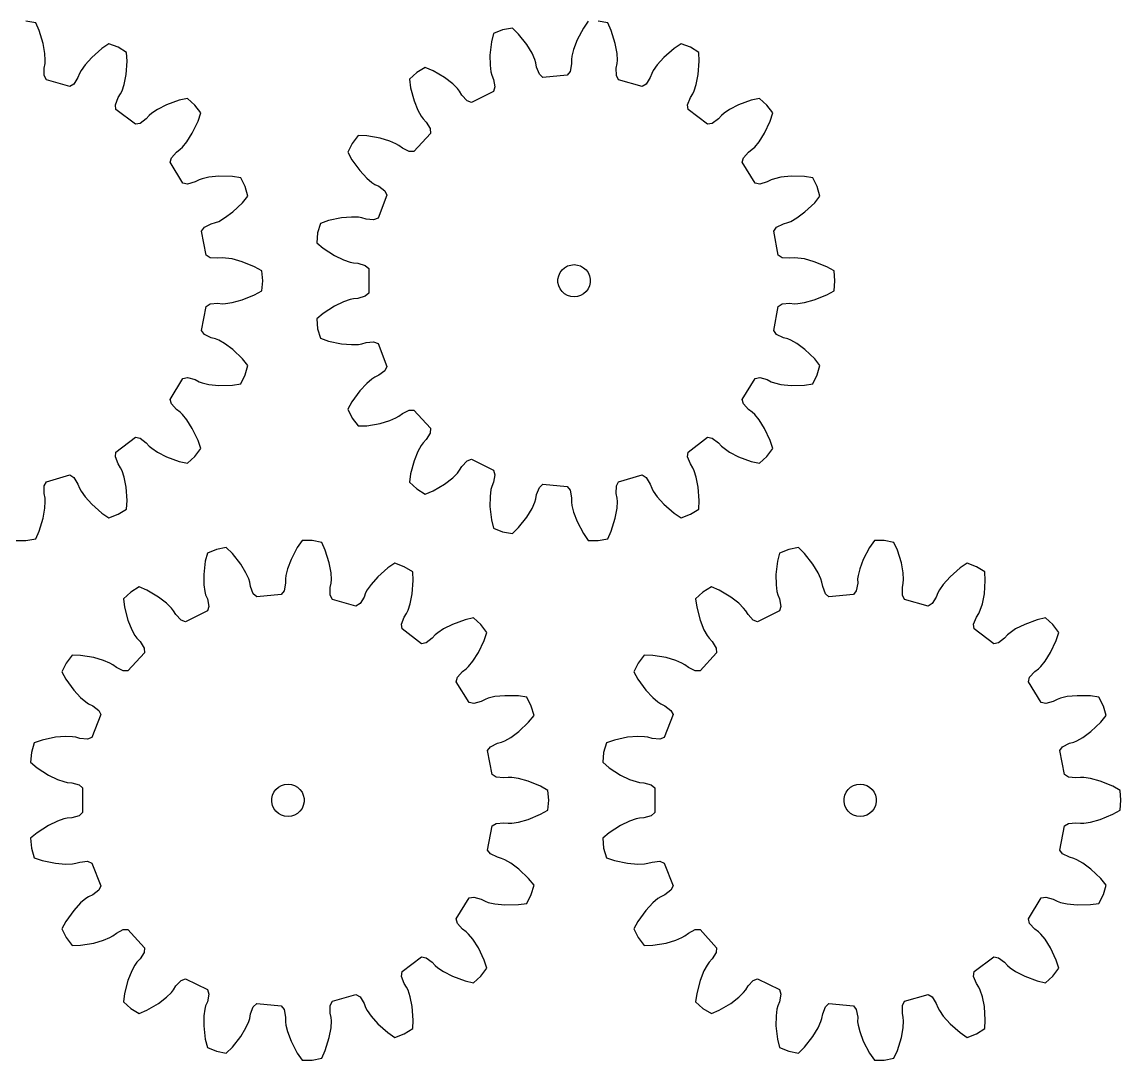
# Model space of a CAD drawing. Extents: x 0 to 207, y 0 to 193.
# Drawn here: x 105.3 to 207.2, y 0 to 96.3 of the extents above; entities that cross this region are included whole.
import ezdxf

# ---------------------------------------------------------------- set-up
doc = ezdxf.new("R2010")
doc.units = 0

msp = doc.modelspace()

# ---------------------------------------------------------------- linework, layer by layer
for p, q in [((106.58, 96.18), (105.68, 96.35)), ((106.91, 95.47), (106.58, 96.18)), ((157.82, 96.35), (157.37, 95.71)), ((159.64, 96.18), (158.74, 96.35)), ((159.96, 95.47), (159.64, 96.18)), ((107.27, 94.27), (106.91, 95.47)), ((149.03, 95.2), (148.84, 94.44)), ((149.88, 95.53), (149.03, 95.2)), ((150.79, 95.7), (149.88, 95.53)), ((151.35, 95.15), (150.79, 95.7)), ((152.12, 94.17), (151.35, 95.15)), ((157.37, 95.71), (156.79, 94.6)), ((160.33, 94.27), (159.96, 95.47)), ((107.44, 93.35), (107.27, 94.27)), ((112.72, 93.81), (111.78, 92.99)), ((113.37, 94.25), (112.72, 93.81)), ((114.23, 93.92), (113.37, 94.25)), ((115.01, 93.44), (114.23, 93.92)), ((148.84, 94.44), (148.7, 93.2)), ((152.61, 93.37), (152.12, 94.17)), ((156.79, 94.6), (156.46, 93.72)), ((160.49, 93.35), (160.33, 94.27)), ((165.78, 93.81), (164.84, 92.99)), ((166.43, 94.25), (165.78, 93.81)), ((167.29, 93.92), (166.43, 94.25)), ((168.07, 93.44), (167.29, 93.92)), ((107.47, 92.72), (107.44, 93.35)), ((111.78, 92.99), (111.16, 92.29)), ((115.05, 92.65), (115.01, 93.44)), ((148.7, 93.2), (148.71, 92.26)), ((152.87, 92.79), (152.61, 93.37)), ((152.96, 92.49), (152.87, 92.79)), ((156.31, 93.11), (156.27, 92.8)), ((156.27, 92.8), (156.28, 92.38)), ((156.46, 93.72), (156.31, 93.11)), ((160.53, 92.72), (160.49, 93.35)), ((164.84, 92.99), (164.21, 92.29)), ((168.11, 92.65), (168.07, 93.44)), ((107.37, 92), (107.45, 92.41)), ((107.37, 91.29), (107.37, 92)), ((107.45, 92.41), (107.47, 92.72)), ((110.8, 91.78), (110.65, 91.5)), ((111.16, 92.29), (110.8, 91.78)), ((114.97, 91.4), (115.05, 92.65)), ((142.71, 92.05), (141.93, 91.57)), ((143.43, 91.74), (142.71, 92.05)), ((144.5, 91.11), (143.43, 91.74)), ((148.71, 92.26), (148.79, 91.63)), ((153.03, 92.08), (152.96, 92.49)), ((153.29, 91.42), (153.03, 92.08)), ((156.28, 92.38), (156.15, 91.69)), ((160.42, 92), (160.5, 92.41)), ((160.43, 91.29), (160.42, 92)), ((160.5, 92.41), (160.53, 92.72)), ((163.85, 91.78), (163.71, 91.5)), ((164.21, 92.29), (163.85, 91.78)), ((168.02, 91.4), (168.11, 92.65)), ((107.57, 90.9), (107.37, 91.29)), ((109.76, 90.27), (107.57, 90.9)), ((110.5, 91.11), (110.13, 90.5)), ((110.65, 91.5), (110.5, 91.11)), ((114.78, 90.48), (114.97, 91.4)), ((141.93, 91.57), (141.25, 90.95)), ((141.25, 90.95), (141.35, 90.17)), ((145.25, 90.53), (144.5, 91.11)), ((148.79, 91.63), (148.87, 91.33)), ((148.87, 91.33), (149.03, 90.94)), ((149.03, 90.94), (149.15, 90.25)), ((153.61, 91.13), (153.29, 91.42)), ((155.88, 91.34), (153.61, 91.13)), ((156.15, 91.69), (155.88, 91.34)), ((160.62, 90.9), (160.43, 91.29)), ((162.81, 90.27), (160.62, 90.9)), ((163.56, 91.11), (163.19, 90.5)), ((163.71, 91.5), (163.56, 91.11)), ((167.84, 90.48), (168.02, 91.4)), ((110.13, 90.5), (109.76, 90.27)), ((114.45, 89.6), (114.59, 89.89)), ((114.59, 89.89), (114.78, 90.48)), ((141.35, 90.17), (141.67, 88.96)), ((145.7, 90.09), (145.25, 90.53)), ((145.89, 89.84), (145.7, 90.09)), ((146.11, 89.49), (145.89, 89.84)), ((149.03, 89.82), (146.99, 88.81)), ((149.15, 90.25), (149.03, 89.82)), ((163.19, 90.5), (162.81, 90.27)), ((167.51, 89.6), (167.65, 89.89)), ((167.65, 89.89), (167.84, 90.48)), ((113.98, 88.59), (114.23, 89.25)), ((114.23, 89.25), (114.45, 89.6)), ((119.88, 89.01), (118.71, 88.58)), ((120.65, 89.18), (119.88, 89.01)), ((121.33, 88.56), (120.65, 89.18)), ((141.67, 88.96), (142.01, 88.09)), ((146.58, 88.97), (146.11, 89.49)), ((146.99, 88.81), (146.58, 88.97)), ((167.03, 88.59), (167.29, 89.25)), ((167.29, 89.25), (167.51, 89.6)), ((172.94, 89.01), (171.76, 88.58)), ((173.7, 89.18), (172.94, 89.01)), ((174.38, 88.56), (173.7, 89.18)), ((114.02, 88.15), (113.98, 88.59)), ((115.84, 86.78), (114.02, 88.15)), ((117.35, 87.8), (117.11, 87.59)), ((117.87, 88.15), (117.35, 87.8)), ((118.71, 88.58), (117.87, 88.15)), ((121.88, 87.83), (121.33, 88.56)), ((121.64, 87.08), (121.88, 87.83)), ((142.01, 88.09), (142.32, 87.54)), ((167.08, 88.15), (167.03, 88.59)), ((168.89, 86.78), (167.08, 88.15)), ((170.41, 87.8), (170.17, 87.59)), ((170.93, 88.15), (170.41, 87.8)), ((171.76, 88.58), (170.93, 88.15)), ((174.94, 87.83), (174.38, 88.56)), ((174.69, 87.08), (174.94, 87.83)), ((116.27, 86.86), (115.84, 86.78)), ((116.83, 87.28), (116.27, 86.86)), ((117.11, 87.59), (116.83, 87.28)), ((121.1, 85.95), (121.64, 87.08)), ((142.32, 87.54), (142.5, 87.28)), ((142.5, 87.28), (142.78, 86.98)), ((142.78, 86.98), (143.16, 86.38)), ((169.32, 86.86), (168.89, 86.78)), ((169.89, 87.28), (169.32, 86.86)), ((170.17, 87.59), (169.89, 87.28)), ((174.16, 85.95), (174.69, 87.08)), ((120.6, 85.16), (121.1, 85.95)), ((136.49, 85.73), (135.94, 85)), ((137.28, 85.7), (136.49, 85.73)), ((138.51, 85.5), (137.28, 85.7)), ((143.19, 85.94), (141.66, 84.26)), ((143.16, 86.38), (143.19, 85.94)), ((173.66, 85.16), (174.16, 85.95)), ((119.97, 84.46), (120.2, 84.67)), ((120.2, 84.67), (120.6, 85.16)), ((135.94, 85), (135.53, 84.18)), ((139.41, 85.23), (138.51, 85.5)), ((139.99, 84.98), (139.41, 85.23)), ((140.26, 84.82), (139.99, 84.98)), ((140.59, 84.57), (140.26, 84.82)), ((173.03, 84.46), (173.26, 84.67)), ((173.26, 84.67), (173.66, 85.16)), ((119.04, 83.26), (119.16, 83.68)), ((119.16, 83.68), (119.64, 84.21)), ((119.64, 84.21), (119.97, 84.46)), ((135.53, 84.18), (135.9, 83.49)), ((141.22, 84.25), (140.59, 84.57)), ((141.66, 84.26), (141.22, 84.25)), ((172.1, 83.26), (172.22, 83.68)), ((172.22, 83.68), (172.69, 84.21)), ((172.69, 84.21), (173.03, 84.46)), ((120.24, 81.32), (119.04, 83.26)), ((135.9, 83.49), (136.64, 82.48)), ((173.3, 81.32), (172.1, 83.26)), ((121.73, 81.62), (121.36, 81.43)), ((122.02, 81.73), (121.73, 81.62)), ((122.64, 81.87), (122.02, 81.73)), ((123.57, 81.97), (122.64, 81.87)), ((124.82, 81.94), (123.57, 81.97)), ((125.6, 81.83), (124.82, 81.94)), ((126.01, 81), (125.6, 81.83)), ((136.64, 82.48), (137.28, 81.79)), ((137.28, 81.79), (137.76, 81.38)), ((174.78, 81.62), (174.41, 81.43)), ((175.08, 81.73), (174.78, 81.62)), ((175.69, 81.87), (175.08, 81.73)), ((176.63, 81.97), (175.69, 81.87)), ((177.88, 81.94), (176.63, 81.97)), ((178.65, 81.83), (177.88, 81.94)), ((179.06, 81), (178.65, 81.83)), ((120.67, 81.24), (120.24, 81.32)), ((121.36, 81.43), (120.67, 81.24)), ((126.26, 80.12), (126.01, 81)), ((137.76, 81.38), (138.02, 81.21)), ((138.02, 81.21), (138.4, 81.03)), ((138.4, 81.03), (138.96, 80.6)), ((138.96, 80.6), (139.15, 80.21)), ((173.73, 81.24), (173.3, 81.32)), ((174.41, 81.43), (173.73, 81.24)), ((179.31, 80.12), (179.06, 81)), ((124.85, 78.65), (125.76, 79.51)), ((125.76, 79.51), (126.26, 80.12)), ((139.15, 80.21), (138.33, 78.08)), ((177.91, 78.65), (178.82, 79.51)), ((178.82, 79.51), (179.31, 80.12)), ((124.1, 78.09), (124.85, 78.65)), ((177.16, 78.09), (177.91, 78.65)), ((122.23, 77.24), (122.86, 77.55)), ((122.86, 77.55), (123.26, 77.66)), ((123.26, 77.66), (123.55, 77.78)), ((123.55, 77.78), (124.1, 78.09)), ((132.98, 77.59), (132.72, 76.71)), ((133.72, 77.85), (132.98, 77.59)), ((134.94, 78.1), (133.72, 77.85)), ((135.88, 78.18), (134.94, 78.1)), ((136.51, 78.16), (135.88, 78.18)), ((136.82, 78.11), (136.51, 78.16)), ((137.22, 77.99), (136.82, 78.11)), ((137.92, 77.92), (137.22, 77.99)), ((138.33, 78.08), (137.92, 77.92)), ((175.28, 77.24), (175.92, 77.55)), ((175.92, 77.55), (176.32, 77.66)), ((176.32, 77.66), (176.61, 77.78)), ((176.61, 77.78), (177.16, 78.09)), ((121.96, 76.88), (122.23, 77.24)), ((122.38, 74.65), (121.96, 76.88)), ((132.72, 76.71), (132.64, 75.79)), ((175.02, 76.88), (175.28, 77.24)), ((175.44, 74.65), (175.02, 76.88)), ((132.64, 75.79), (133.24, 75.29)), ((122.75, 74.41), (122.38, 74.65)), ((123.46, 74.35), (122.75, 74.41)), ((133.24, 75.29), (134.29, 74.61)), ((134.29, 74.61), (135.13, 74.2)), ((175.81, 74.41), (175.44, 74.65)), ((176.51, 74.35), (175.81, 74.41)), ((123.87, 74.39), (123.46, 74.35)), ((124.19, 74.38), (123.87, 74.39)), ((124.81, 74.29), (124.19, 74.38)), ((125.72, 74.04), (124.81, 74.29)), ((126.87, 73.57), (125.72, 74.04)), ((127.56, 73.18), (126.87, 73.57)), ((135.13, 74.2), (135.73, 73.99)), ((135.73, 73.99), (136.04, 73.93)), ((136.04, 73.93), (136.45, 73.9)), ((136.45, 73.9), (137.13, 73.7)), ((137.13, 73.7), (137.46, 73.4)), ((137.46, 73.4), (137.46, 71.13)), ((155.39, 73.27), (155.62, 73.48)), ((155.62, 73.48), (155.89, 73.64)), ((155.89, 73.64), (156.19, 73.73)), ((156.19, 73.73), (156.5, 73.77)), ((156.5, 73.77), (156.82, 73.73)), ((156.82, 73.73), (157.11, 73.64)), ((157.11, 73.64), (157.39, 73.48)), ((157.39, 73.48), (157.62, 73.27)), ((176.93, 74.39), (176.51, 74.35)), ((177.25, 74.38), (176.93, 74.39)), ((177.87, 74.29), (177.25, 74.38)), ((178.77, 74.04), (177.87, 74.29)), ((179.93, 73.57), (178.77, 74.04)), ((180.61, 73.18), (179.93, 73.57)), ((127.64, 72.27), (127.56, 73.18)), ((155.01, 72.42), (155.08, 72.73)), ((155.01, 72.11), (155.01, 72.42)), ((155.08, 72.73), (155.21, 73.02)), ((155.21, 73.02), (155.39, 73.27)), ((157.62, 73.27), (157.8, 73.02)), ((157.8, 73.02), (157.93, 72.73)), ((157.93, 72.73), (158, 72.42)), ((158, 72.42), (158, 72.11)), ((180.7, 72.27), (180.61, 73.18)), ((126.87, 70.96), (127.56, 71.35)), ((127.56, 71.35), (127.64, 72.27)), ((155.08, 71.8), (155.01, 72.11)), ((155.21, 71.52), (155.08, 71.8)), ((155.39, 71.26), (155.21, 71.52)), ((157.8, 71.52), (157.62, 71.26)), ((157.93, 71.8), (157.8, 71.52)), ((158, 72.11), (157.93, 71.8)), ((179.93, 70.96), (180.61, 71.35)), ((180.61, 71.35), (180.7, 72.27)), ((124.81, 70.24), (125.72, 70.49)), ((125.72, 70.49), (126.87, 70.96)), ((135.13, 70.33), (134.29, 69.92)), ((135.73, 70.54), (135.13, 70.33)), ((136.04, 70.6), (135.73, 70.54)), ((136.45, 70.63), (136.04, 70.6)), ((137.13, 70.83), (136.45, 70.63)), ((137.46, 71.13), (137.13, 70.83)), ((155.62, 71.05), (155.39, 71.26)), ((155.89, 70.89), (155.62, 71.05)), ((156.19, 70.8), (155.89, 70.89)), ((156.5, 70.77), (156.19, 70.8)), ((156.82, 70.8), (156.5, 70.77)), ((157.11, 70.89), (156.82, 70.8)), ((157.39, 71.05), (157.11, 70.89)), ((157.62, 71.26), (157.39, 71.05)), ((177.87, 70.24), (178.77, 70.49)), ((178.77, 70.49), (179.93, 70.96)), ((121.96, 67.65), (122.38, 69.88)), ((122.38, 69.88), (122.75, 70.12)), ((122.75, 70.12), (123.46, 70.18)), ((123.46, 70.18), (123.87, 70.14)), ((123.87, 70.14), (124.19, 70.15)), ((124.19, 70.15), (124.81, 70.24)), ((134.29, 69.92), (133.24, 69.24)), ((175.02, 67.65), (175.44, 69.88)), ((175.44, 69.88), (175.81, 70.12)), ((175.81, 70.12), (176.51, 70.18)), ((176.51, 70.18), (176.93, 70.14)), ((176.93, 70.14), (177.25, 70.15)), ((177.25, 70.15), (177.87, 70.24)), ((133.24, 69.24), (132.64, 68.74)), ((132.64, 68.74), (132.72, 67.82)), ((122.23, 67.29), (121.96, 67.65)), ((122.86, 66.98), (122.23, 67.29)), ((132.72, 67.82), (132.98, 66.94)), ((175.28, 67.29), (175.02, 67.65)), ((175.92, 66.98), (175.28, 67.29)), ((123.26, 66.87), (122.86, 66.98)), ((123.55, 66.75), (123.26, 66.87)), ((124.1, 66.44), (123.55, 66.75)), ((124.85, 65.88), (124.1, 66.44)), ((132.98, 66.94), (133.72, 66.68)), ((133.72, 66.68), (134.94, 66.43)), ((134.94, 66.43), (135.88, 66.35)), ((135.88, 66.35), (136.51, 66.37)), ((136.51, 66.37), (136.82, 66.42)), ((136.82, 66.42), (137.22, 66.54)), ((137.22, 66.54), (137.92, 66.61)), ((137.92, 66.61), (138.33, 66.45)), ((138.33, 66.45), (139.15, 64.32)), ((176.32, 66.87), (175.92, 66.98)), ((176.61, 66.75), (176.32, 66.87)), ((177.16, 66.44), (176.61, 66.75)), ((177.91, 65.88), (177.16, 66.44)), ((125.76, 65.02), (124.85, 65.88)), ((178.82, 65.02), (177.91, 65.88)), ((126.26, 64.41), (125.76, 65.02)), ((126.01, 63.53), (126.26, 64.41)), ((139.15, 64.32), (138.96, 63.93)), ((179.31, 64.41), (178.82, 65.02)), ((179.06, 63.53), (179.31, 64.41)), ((119.04, 61.27), (120.24, 63.21)), ((120.24, 63.21), (120.67, 63.29)), ((120.67, 63.29), (121.36, 63.1)), ((125.6, 62.7), (126.01, 63.53)), ((138.02, 63.32), (137.76, 63.15)), ((138.4, 63.5), (138.02, 63.32)), ((138.96, 63.93), (138.4, 63.5)), ((172.1, 61.27), (173.3, 63.21)), ((173.3, 63.21), (173.73, 63.29)), ((173.73, 63.29), (174.41, 63.1)), ((178.65, 62.7), (179.06, 63.53)), ((121.36, 63.1), (121.73, 62.91)), ((121.73, 62.91), (122.02, 62.8)), ((122.02, 62.8), (122.64, 62.66)), ((122.64, 62.66), (123.57, 62.56)), ((123.57, 62.56), (124.82, 62.59)), ((124.82, 62.59), (125.6, 62.7)), ((137.28, 62.74), (136.64, 62.06)), ((137.76, 63.15), (137.28, 62.74)), ((174.41, 63.1), (174.78, 62.91)), ((174.78, 62.91), (175.08, 62.8)), ((175.08, 62.8), (175.69, 62.66)), ((175.69, 62.66), (176.63, 62.56)), ((176.63, 62.56), (177.88, 62.59)), ((177.88, 62.59), (178.65, 62.7)), ((119.16, 60.85), (119.04, 61.27)), ((136.64, 62.06), (135.9, 61.04)), ((172.22, 60.85), (172.1, 61.27)), ((119.64, 60.32), (119.16, 60.85)), ((119.97, 60.08), (119.64, 60.32)), ((135.9, 61.04), (135.53, 60.35)), ((135.53, 60.35), (135.94, 59.53)), ((140.59, 59.96), (141.22, 60.28)), ((141.22, 60.28), (141.66, 60.27)), ((141.66, 60.27), (143.19, 58.59)), ((172.69, 60.32), (172.22, 60.85)), ((173.03, 60.08), (172.69, 60.32)), ((120.2, 59.86), (119.97, 60.08)), ((120.6, 59.37), (120.2, 59.86)), ((121.1, 58.58), (120.6, 59.37)), ((135.94, 59.53), (136.49, 58.8)), ((138.51, 59.03), (139.41, 59.3)), ((139.41, 59.3), (139.99, 59.55)), ((139.99, 59.55), (140.26, 59.71)), ((140.26, 59.71), (140.59, 59.96)), ((173.26, 59.86), (173.03, 60.08)), ((173.66, 59.37), (173.26, 59.86)), ((174.16, 58.58), (173.66, 59.37)), ((121.64, 57.45), (121.1, 58.58)), ((136.49, 58.8), (137.28, 58.83)), ((137.28, 58.83), (138.51, 59.03)), ((143.16, 58.15), (142.78, 57.55)), ((143.19, 58.59), (143.16, 58.15)), ((174.69, 57.45), (174.16, 58.58)), ((114.02, 56.38), (115.84, 57.75)), ((115.84, 57.75), (116.27, 57.67)), ((116.27, 57.67), (116.83, 57.25)), ((116.83, 57.25), (117.11, 56.94)), ((121.88, 56.7), (121.64, 57.45)), ((142.5, 57.25), (142.32, 56.99)), ((142.78, 57.55), (142.5, 57.25)), ((167.08, 56.38), (168.89, 57.75)), ((168.89, 57.75), (169.32, 57.67)), ((169.32, 57.67), (169.89, 57.25)), ((169.89, 57.25), (170.17, 56.94)), ((174.94, 56.7), (174.69, 57.45)), ((113.98, 55.94), (114.02, 56.38)), ((117.11, 56.94), (117.35, 56.73)), ((117.35, 56.73), (117.87, 56.38)), ((117.87, 56.38), (118.71, 55.95)), ((121.33, 55.97), (121.88, 56.7)), ((142.01, 56.44), (141.67, 55.57)), ((142.32, 56.99), (142.01, 56.44)), ((167.03, 55.94), (167.08, 56.38)), ((170.17, 56.94), (170.41, 56.73)), ((170.41, 56.73), (170.93, 56.38)), ((170.93, 56.38), (171.76, 55.95)), ((174.38, 55.97), (174.94, 56.7)), ((114.23, 55.28), (113.98, 55.94)), ((114.45, 54.93), (114.23, 55.28)), ((118.71, 55.95), (119.88, 55.52)), ((119.88, 55.52), (120.65, 55.35)), ((120.65, 55.35), (121.33, 55.97)), ((141.67, 55.57), (141.35, 54.36)), ((145.89, 54.69), (146.11, 55.04)), ((146.11, 55.04), (146.58, 55.56)), ((146.58, 55.56), (146.99, 55.72)), ((146.99, 55.72), (149.03, 54.71)), ((167.29, 55.28), (167.03, 55.94)), ((167.51, 54.93), (167.29, 55.28)), ((171.76, 55.95), (172.94, 55.52)), ((172.94, 55.52), (173.7, 55.35)), ((173.7, 55.35), (174.38, 55.97)), ((107.57, 53.63), (109.76, 54.26)), ((109.76, 54.26), (110.13, 54.03)), ((110.13, 54.03), (110.5, 53.42)), ((114.59, 54.64), (114.45, 54.93)), ((114.78, 54.05), (114.59, 54.64)), ((114.97, 53.13), (114.78, 54.05)), ((141.35, 54.36), (141.25, 53.58)), ((145.25, 54), (145.7, 54.44)), ((145.7, 54.44), (145.89, 54.69)), ((149.03, 54.71), (149.15, 54.28)), ((149.15, 54.28), (149.03, 53.59)), ((160.62, 53.63), (162.81, 54.26)), ((162.81, 54.26), (163.19, 54.03)), ((163.19, 54.03), (163.56, 53.42)), ((167.65, 54.64), (167.51, 54.93)), ((167.84, 54.05), (167.65, 54.64)), ((168.02, 53.13), (167.84, 54.05)), ((107.37, 53.24), (107.57, 53.63)), ((107.37, 52.53), (107.37, 53.24)), ((110.5, 53.42), (110.65, 53.03)), ((110.65, 53.03), (110.8, 52.75)), ((115.05, 51.88), (114.97, 53.13)), ((141.25, 53.58), (141.93, 52.96)), ((143.43, 52.79), (144.5, 53.42)), ((144.5, 53.42), (145.25, 54)), ((148.87, 53.2), (148.79, 52.9)), ((149.03, 53.59), (148.87, 53.2)), ((153.03, 52.45), (153.29, 53.11)), ((153.29, 53.11), (153.61, 53.4)), ((153.61, 53.4), (155.88, 53.19)), ((155.88, 53.19), (156.15, 52.84)), ((160.42, 52.53), (160.43, 53.24)), ((160.43, 53.24), (160.62, 53.63)), ((163.56, 53.42), (163.71, 53.03)), ((163.71, 53.03), (163.85, 52.75)), ((168.11, 51.88), (168.02, 53.13)), ((107.45, 52.12), (107.37, 52.53)), ((107.47, 51.81), (107.45, 52.12)), ((110.8, 52.75), (111.16, 52.24)), ((111.16, 52.24), (111.78, 51.54)), ((141.93, 52.96), (142.71, 52.48)), ((142.71, 52.48), (143.43, 52.79)), ((148.71, 52.27), (148.7, 51.33)), ((148.79, 52.9), (148.71, 52.27)), ((152.87, 51.74), (152.96, 52.04)), ((152.96, 52.04), (153.03, 52.45)), ((156.15, 52.84), (156.28, 52.15)), ((156.28, 52.15), (156.27, 51.73)), ((160.5, 52.12), (160.42, 52.53)), ((160.53, 51.81), (160.5, 52.12)), ((163.85, 52.75), (164.21, 52.24)), ((164.21, 52.24), (164.84, 51.54)), ((107.27, 50.26), (107.44, 51.18)), ((107.44, 51.18), (107.47, 51.81)), ((111.78, 51.54), (112.72, 50.72)), ((114.23, 50.61), (115.01, 51.09)), ((115.01, 51.09), (115.05, 51.88)), ((148.7, 51.33), (148.84, 50.09)), ((152.12, 50.36), (152.61, 51.16)), ((152.61, 51.16), (152.87, 51.74)), ((156.27, 51.73), (156.31, 51.42)), ((156.31, 51.42), (156.46, 50.81)), ((160.33, 50.26), (160.49, 51.18)), ((160.49, 51.18), (160.53, 51.81)), ((164.84, 51.54), (165.78, 50.72)), ((167.29, 50.61), (168.07, 51.09)), ((168.07, 51.09), (168.11, 51.88)), ((106.91, 49.06), (107.27, 50.26)), ((112.72, 50.72), (113.37, 50.28)), ((113.37, 50.28), (114.23, 50.61)), ((148.84, 50.09), (149.03, 49.33)), ((151.35, 49.38), (152.12, 50.36)), ((156.46, 50.81), (156.79, 49.93)), ((159.96, 49.06), (160.33, 50.26)), ((165.78, 50.72), (166.43, 50.28)), ((166.43, 50.28), (167.29, 50.61)), ((106.58, 48.35), (106.91, 49.06)), ((149.03, 49.33), (149.88, 49)), ((149.88, 49), (150.79, 48.83)), ((150.79, 48.83), (151.35, 49.38)), ((156.79, 49.93), (157.37, 48.82)), ((159.64, 48.35), (159.96, 49.06)), ((104.76, 48.18), (105.68, 48.18)), ((105.68, 48.18), (106.58, 48.35)), ((131.29, 48.18), (130.84, 47.53)), ((132.21, 48.18), (131.29, 48.18)), ((133.11, 48.01), (132.21, 48.18)), ((133.43, 47.29), (133.11, 48.01)), ((157.37, 48.82), (157.82, 48.18)), ((157.82, 48.18), (158.74, 48.18)), ((158.74, 48.18), (159.64, 48.35)), ((184.35, 48.18), (183.9, 47.53)), ((185.26, 48.18), (184.35, 48.18)), ((186.17, 48.01), (185.26, 48.18)), ((186.49, 47.29), (186.17, 48.01)), ((122.5, 47.02), (122.31, 46.26)), ((123.36, 47.36), (122.5, 47.02)), ((124.26, 47.53), (123.36, 47.36)), ((124.82, 46.97), (124.26, 47.53)), ((125.59, 45.99), (124.82, 46.97)), ((130.84, 47.53), (130.26, 46.42)), ((133.8, 46.1), (133.43, 47.29)), ((175.55, 47.02), (175.37, 46.26)), ((176.41, 47.36), (175.55, 47.02)), ((177.32, 47.53), (176.41, 47.36)), ((177.87, 46.97), (177.32, 47.53)), ((178.65, 45.99), (177.87, 46.97)), ((183.9, 47.53), (183.32, 46.42)), ((186.86, 46.1), (186.49, 47.29)), ((122.31, 46.26), (122.17, 45.02)), ((126.08, 45.19), (125.59, 45.99)), ((130.26, 46.42), (129.93, 45.55)), ((133.97, 45.17), (133.8, 46.1)), ((139.9, 46.08), (139.25, 45.64)), ((140.76, 45.74), (139.9, 46.08)), ((175.37, 46.26), (175.23, 45.02)), ((179.14, 45.19), (178.65, 45.99)), ((183.32, 46.42), (182.99, 45.55)), ((187.02, 45.17), (186.86, 46.1)), ((192.96, 46.08), (192.31, 45.64)), ((193.82, 45.74), (192.96, 46.08)), ((122.17, 45.02), (122.18, 44.08)), ((126.34, 44.62), (126.08, 45.19)), ((129.78, 44.94), (129.75, 44.62)), ((129.93, 45.55), (129.78, 44.94)), ((134, 44.55), (133.97, 45.17)), ((139.25, 45.64), (138.31, 44.81)), ((141.54, 45.26), (140.76, 45.74)), ((141.58, 44.48), (141.54, 45.26)), ((175.23, 45.02), (175.24, 44.08)), ((179.39, 44.62), (179.14, 45.19)), ((182.84, 44.94), (182.8, 44.62)), ((182.99, 45.55), (182.84, 44.94)), ((187.05, 44.55), (187.02, 45.17)), ((192.31, 45.64), (191.37, 44.81)), ((194.6, 45.26), (193.82, 45.74)), ((194.64, 44.48), (194.6, 45.26)), ((116.18, 43.88), (115.4, 43.39)), ((116.9, 43.56), (116.18, 43.88)), ((122.18, 44.08), (122.26, 43.46)), ((126.43, 44.31), (126.34, 44.62)), ((126.5, 43.9), (126.43, 44.31)), ((126.76, 43.25), (126.5, 43.9)), ((129.75, 44.21), (129.62, 43.51)), ((129.75, 44.62), (129.75, 44.21)), ((133.9, 43.82), (133.98, 44.23)), ((133.98, 44.23), (134, 44.55)), ((137.68, 44.11), (137.33, 43.6)), ((138.31, 44.81), (137.68, 44.11)), ((141.49, 43.23), (141.58, 44.48)), ((169.24, 43.88), (168.45, 43.39)), ((169.96, 43.56), (169.24, 43.88)), ((175.24, 44.08), (175.32, 43.46)), ((179.49, 44.31), (179.39, 44.62)), ((179.56, 43.9), (179.49, 44.31)), ((179.82, 43.25), (179.56, 43.9)), ((182.81, 44.21), (182.67, 43.51)), ((182.8, 44.62), (182.81, 44.21)), ((186.95, 43.82), (187.03, 44.23)), ((187.03, 44.23), (187.05, 44.55)), ((190.74, 44.11), (190.38, 43.6)), ((191.37, 44.81), (190.74, 44.11)), ((194.55, 43.23), (194.64, 44.48)), ((115.4, 43.39), (114.72, 42.77)), ((117.98, 42.93), (116.9, 43.56)), ((118.72, 42.36), (117.98, 42.93)), ((122.26, 43.46), (122.34, 43.15)), ((122.34, 43.15), (122.5, 42.76)), ((127.09, 42.95), (126.76, 43.25)), ((129.35, 43.16), (127.09, 42.95)), ((129.62, 43.51), (129.35, 43.16)), ((133.9, 43.11), (133.9, 43.82)), ((134.09, 42.72), (133.9, 43.11)), ((137.03, 42.93), (136.66, 42.33)), ((137.18, 43.32), (137.03, 42.93)), ((137.33, 43.6), (137.18, 43.32)), ((141.31, 42.31), (141.49, 43.23)), ((168.45, 43.39), (167.77, 42.77)), ((171.03, 42.93), (169.96, 43.56)), ((171.78, 42.36), (171.03, 42.93)), ((175.32, 43.46), (175.4, 43.15)), ((175.4, 43.15), (175.55, 42.76)), ((180.14, 42.95), (179.82, 43.25)), ((182.41, 43.16), (180.14, 42.95)), ((182.67, 43.51), (182.41, 43.16)), ((186.95, 43.11), (186.95, 43.82)), ((187.15, 42.72), (186.95, 43.11)), ((190.09, 42.93), (189.71, 42.33)), ((190.23, 43.32), (190.09, 42.93)), ((190.38, 43.6), (190.23, 43.32)), ((194.37, 42.31), (194.55, 43.23)), ((114.72, 42.77), (114.82, 42)), ((114.82, 42), (115.14, 40.79)), ((119.17, 41.92), (118.72, 42.36)), ((119.36, 41.67), (119.17, 41.92)), ((122.5, 42.76), (122.63, 42.07)), ((122.63, 42.07), (122.51, 41.65)), ((136.28, 42.1), (134.09, 42.72)), ((136.66, 42.33), (136.28, 42.1)), ((141.12, 41.71), (141.31, 42.31)), ((167.77, 42.77), (167.88, 42)), ((167.88, 42), (168.19, 40.79)), ((172.22, 41.92), (171.78, 42.36)), ((172.42, 41.67), (172.22, 41.92)), ((175.55, 42.76), (175.68, 42.07)), ((175.68, 42.07), (175.56, 41.65)), ((189.34, 42.1), (187.15, 42.72)), ((189.71, 42.33), (189.34, 42.1)), ((194.17, 41.71), (194.37, 42.31)), ((115.14, 40.79), (115.49, 39.91)), ((119.58, 41.31), (119.36, 41.67)), ((120.06, 40.79), (119.58, 41.31)), ((120.47, 40.63), (120.06, 40.79)), ((122.51, 41.65), (120.47, 40.63)), ((140.51, 40.41), (140.76, 41.07)), ((140.76, 41.07), (140.98, 41.42)), ((140.98, 41.42), (141.12, 41.71)), ((146.41, 40.83), (145.23, 40.4)), ((147.17, 41.01), (146.41, 40.83)), ((147.85, 40.39), (147.17, 41.01)), ((168.19, 40.79), (168.54, 39.91)), ((172.64, 41.31), (172.42, 41.67)), ((173.11, 40.79), (172.64, 41.31)), ((173.52, 40.63), (173.11, 40.79)), ((175.56, 41.65), (173.52, 40.63)), ((193.56, 40.41), (193.82, 41.07)), ((193.82, 41.07), (194.04, 41.42)), ((194.04, 41.42), (194.17, 41.71)), ((199.46, 40.83), (198.29, 40.4)), ((200.23, 41.01), (199.46, 40.83)), ((200.91, 40.39), (200.23, 41.01)), ((115.49, 39.91), (115.79, 39.36)), ((140.55, 39.98), (140.51, 40.41)), ((142.36, 38.6), (140.55, 39.98)), ((144.4, 39.98), (143.88, 39.63)), ((145.23, 40.4), (144.4, 39.98)), ((148.41, 39.65), (147.85, 40.39)), ((168.54, 39.91), (168.84, 39.36)), ((193.6, 39.98), (193.56, 40.41)), ((195.42, 38.6), (193.6, 39.98)), ((197.45, 39.98), (196.93, 39.63)), ((198.29, 40.4), (197.45, 39.98)), ((201.46, 39.65), (200.91, 40.39)), ((115.79, 39.36), (115.97, 39.11)), ((115.97, 39.11), (116.26, 38.8)), ((116.26, 38.8), (116.63, 38.2)), ((143.36, 39.11), (142.8, 38.68)), ((143.64, 39.42), (143.36, 39.11)), ((143.88, 39.63), (143.64, 39.42)), ((147.63, 37.78), (148.16, 38.91)), ((148.16, 38.91), (148.41, 39.65)), ((168.84, 39.36), (169.03, 39.11)), ((169.03, 39.11), (169.31, 38.8)), ((169.31, 38.8), (169.68, 38.2)), ((196.42, 39.11), (195.85, 38.68)), ((196.7, 39.42), (196.42, 39.11)), ((196.93, 39.63), (196.7, 39.42)), ((200.69, 37.78), (201.22, 38.91)), ((201.22, 38.91), (201.46, 39.65)), ((116.67, 37.76), (115.13, 36.08)), ((116.63, 38.2), (116.67, 37.76)), ((142.8, 38.68), (142.36, 38.6)), ((147.13, 36.98), (147.63, 37.78)), ((169.72, 37.76), (168.19, 36.08)), ((169.68, 38.2), (169.72, 37.76)), ((195.85, 38.68), (195.42, 38.6)), ((200.18, 36.98), (200.69, 37.78)), ((109.41, 36.82), (109, 36)), ((109.96, 37.56), (109.41, 36.82)), ((110.75, 37.53), (109.96, 37.56)), ((111.98, 37.32), (110.75, 37.53)), ((112.88, 37.06), (111.98, 37.32)), ((113.46, 36.81), (112.88, 37.06)), ((113.73, 36.65), (113.46, 36.81)), ((146.73, 36.5), (147.13, 36.98)), ((162.46, 36.82), (162.05, 36)), ((163.02, 37.56), (162.46, 36.82)), ((163.8, 37.53), (163.02, 37.56)), ((165.04, 37.32), (163.8, 37.53)), ((165.94, 37.06), (165.04, 37.32)), ((166.51, 36.81), (165.94, 37.06)), ((166.79, 36.65), (166.51, 36.81)), ((199.79, 36.5), (200.18, 36.98)), ((109, 36), (109.38, 35.31)), ((114.06, 36.39), (113.73, 36.65)), ((114.69, 36.08), (114.06, 36.39)), ((115.13, 36.08), (114.69, 36.08)), ((145.69, 35.51), (146.17, 36.03)), ((146.17, 36.03), (146.5, 36.28)), ((146.5, 36.28), (146.73, 36.5)), ((162.05, 36), (162.43, 35.31)), ((167.12, 36.39), (166.79, 36.65)), ((167.75, 36.08), (167.12, 36.39)), ((168.19, 36.08), (167.75, 36.08)), ((198.75, 35.51), (199.22, 36.03)), ((199.22, 36.03), (199.56, 36.28)), ((199.56, 36.28), (199.79, 36.5)), ((109.38, 35.31), (110.11, 34.3)), ((145.57, 35.08), (145.69, 35.51)), ((146.77, 33.15), (145.57, 35.08)), ((162.43, 35.31), (163.16, 34.3)), ((198.63, 35.08), (198.75, 35.51)), ((199.83, 33.15), (198.63, 35.08)), ((110.11, 34.3), (110.75, 33.61)), ((149.16, 33.7), (148.55, 33.56)), ((150.1, 33.79), (149.16, 33.7)), ((151.35, 33.76), (150.1, 33.79)), ((152.12, 33.65), (151.35, 33.76)), ((152.53, 32.83), (152.12, 33.65)), ((163.16, 34.3), (163.8, 33.61)), ((202.22, 33.7), (201.61, 33.56)), ((203.15, 33.79), (202.22, 33.7)), ((204.4, 33.76), (203.15, 33.79)), ((205.18, 33.65), (204.4, 33.76)), ((205.59, 32.83), (205.18, 33.65)), ((110.75, 33.61), (111.23, 33.21)), ((111.23, 33.21), (111.49, 33.03)), ((111.49, 33.03), (111.87, 32.85)), ((111.87, 32.85), (112.43, 32.42)), ((147.2, 33.07), (146.77, 33.15)), ((147.88, 33.26), (147.2, 33.07)), ((148.25, 33.45), (147.88, 33.26)), ((148.55, 33.56), (148.25, 33.45)), ((152.79, 31.94), (152.53, 32.83)), ((163.8, 33.61), (164.28, 33.21)), ((164.28, 33.21), (164.55, 33.03)), ((164.55, 33.03), (164.92, 32.85)), ((164.92, 32.85), (165.49, 32.42)), ((200.26, 33.07), (199.83, 33.15)), ((200.94, 33.26), (200.26, 33.07)), ((201.31, 33.45), (200.94, 33.26)), ((201.61, 33.56), (201.31, 33.45)), ((205.84, 31.94), (205.59, 32.83)), ((112.63, 32.03), (111.8, 29.91)), ((112.43, 32.42), (112.63, 32.03)), ((152.29, 31.34), (152.79, 31.94)), ((165.68, 32.03), (164.86, 29.91)), ((165.49, 32.42), (165.68, 32.03)), ((205.34, 31.34), (205.84, 31.94)), ((151.38, 30.47), (152.29, 31.34)), ((204.44, 30.47), (205.34, 31.34)), ((107.19, 29.67), (106.45, 29.42)), ((108.42, 29.93), (107.19, 29.67)), ((109.35, 30.01), (108.42, 29.93)), ((109.98, 29.98), (109.35, 30.01)), ((110.29, 29.93), (109.98, 29.98)), ((110.69, 29.81), (110.29, 29.93)), ((111.39, 29.75), (110.69, 29.81)), ((111.8, 29.91), (111.39, 29.75)), ((149.79, 29.49), (150.08, 29.61)), ((150.08, 29.61), (150.63, 29.91)), ((150.63, 29.91), (151.38, 30.47)), ((160.25, 29.67), (159.5, 29.42)), ((161.47, 29.93), (160.25, 29.67)), ((162.41, 30.01), (161.47, 29.93)), ((163.03, 29.98), (162.41, 30.01)), ((163.35, 29.93), (163.03, 29.98)), ((163.75, 29.81), (163.35, 29.93)), ((164.45, 29.75), (163.75, 29.81)), ((164.86, 29.91), (164.45, 29.75)), ((202.85, 29.49), (203.14, 29.61)), ((203.14, 29.61), (203.68, 29.91)), ((203.68, 29.91), (204.44, 30.47)), ((106.45, 29.42), (106.2, 28.53)), ((148.49, 28.71), (148.75, 29.06)), ((148.91, 26.47), (148.49, 28.71)), ((148.75, 29.06), (149.39, 29.38)), ((149.39, 29.38), (149.79, 29.49)), ((159.5, 29.42), (159.25, 28.53)), ((201.55, 28.71), (201.81, 29.06)), ((201.97, 26.47), (201.55, 28.71)), ((201.81, 29.06), (202.44, 29.38)), ((202.44, 29.38), (202.85, 29.49)), ((106.2, 28.53), (106.11, 27.62)), ((106.11, 27.62), (106.71, 27.11)), ((159.25, 28.53), (159.17, 27.62)), ((159.17, 27.62), (159.77, 27.11)), ((106.71, 27.11), (107.76, 26.43)), ((159.77, 27.11), (160.82, 26.43)), ((107.76, 26.43), (108.61, 26.02)), ((108.61, 26.02), (109.2, 25.82)), ((109.2, 25.82), (109.51, 25.75)), ((109.51, 25.75), (109.92, 25.72)), ((109.92, 25.72), (110.6, 25.52)), ((110.6, 25.52), (110.93, 25.23)), ((129.37, 25.46), (129.66, 25.56)), ((129.66, 25.56), (129.98, 25.59)), ((129.98, 25.59), (130.29, 25.56)), ((130.29, 25.56), (130.59, 25.46)), ((149.28, 26.24), (148.91, 26.47)), ((149.99, 26.17), (149.28, 26.24)), ((150.4, 26.21), (149.99, 26.17)), ((150.72, 26.21), (150.4, 26.21)), ((151.34, 26.12), (150.72, 26.21)), ((152.24, 25.87), (151.34, 26.12)), ((153.4, 25.39), (152.24, 25.87)), ((160.82, 26.43), (161.66, 26.02)), ((161.66, 26.02), (162.26, 25.82)), ((162.26, 25.82), (162.57, 25.75)), ((162.57, 25.75), (162.98, 25.72)), ((162.98, 25.72), (163.66, 25.52)), ((163.66, 25.52), (163.98, 25.23)), ((182.42, 25.46), (182.72, 25.56)), ((182.72, 25.56), (183.03, 25.59)), ((183.03, 25.59), (183.34, 25.56)), ((183.34, 25.56), (183.64, 25.46)), ((202.34, 26.24), (201.97, 26.47)), ((203.04, 26.17), (202.34, 26.24)), ((203.46, 26.21), (203.04, 26.17)), ((203.77, 26.21), (203.46, 26.21)), ((204.39, 26.12), (203.77, 26.21)), ((205.3, 25.87), (204.39, 26.12)), ((206.46, 25.39), (205.3, 25.87)), ((110.93, 25.23), (110.93, 22.95)), ((128.48, 24.25), (128.55, 24.55)), ((128.55, 24.55), (128.68, 24.84)), ((128.68, 24.84), (128.86, 25.09)), ((128.86, 25.09), (129.09, 25.3)), ((129.09, 25.3), (129.37, 25.46)), ((130.59, 25.46), (130.86, 25.3)), ((130.86, 25.3), (131.09, 25.09)), ((131.09, 25.09), (131.28, 24.84)), ((131.28, 24.84), (131.4, 24.55)), ((131.4, 24.55), (131.47, 24.25)), ((154.08, 25), (153.4, 25.39)), ((154.17, 24.09), (154.08, 25)), ((163.98, 25.23), (163.98, 22.95)), ((181.54, 24.25), (181.61, 24.55)), ((181.61, 24.55), (181.73, 24.84)), ((181.73, 24.84), (181.92, 25.09)), ((181.92, 25.09), (182.15, 25.3)), ((182.15, 25.3), (182.42, 25.46)), ((183.64, 25.46), (183.91, 25.3)), ((183.91, 25.3), (184.15, 25.09)), ((184.15, 25.09), (184.33, 24.84)), ((184.33, 24.84), (184.46, 24.55)), ((184.46, 24.55), (184.52, 24.25)), ((207.14, 25), (206.46, 25.39)), ((207.22, 24.09), (207.14, 25)), ((128.48, 23.93), (128.48, 24.25)), ((128.55, 23.62), (128.48, 23.93)), ((128.68, 23.34), (128.55, 23.62)), ((131.4, 23.62), (131.28, 23.34)), ((131.47, 23.93), (131.4, 23.62)), ((131.47, 24.25), (131.47, 23.93)), ((154.08, 23.17), (154.17, 24.09)), ((181.54, 23.93), (181.54, 24.25)), ((181.61, 23.62), (181.54, 23.93)), ((181.73, 23.34), (181.61, 23.62)), ((184.46, 23.62), (184.33, 23.34)), ((184.52, 23.93), (184.46, 23.62)), ((184.52, 24.25), (184.52, 23.93)), ((207.14, 23.17), (207.22, 24.09)), ((109.51, 22.42), (109.2, 22.36)), ((109.92, 22.46), (109.51, 22.42)), ((110.6, 22.65), (109.92, 22.46)), ((110.93, 22.95), (110.6, 22.65)), ((128.86, 23.08), (128.68, 23.34)), ((129.09, 22.87), (128.86, 23.08)), ((129.37, 22.72), (129.09, 22.87)), ((129.66, 22.62), (129.37, 22.72)), ((129.98, 22.59), (129.66, 22.62)), ((130.29, 22.62), (129.98, 22.59)), ((130.59, 22.72), (130.29, 22.62)), ((130.86, 22.87), (130.59, 22.72)), ((131.09, 23.08), (130.86, 22.87)), ((131.28, 23.34), (131.09, 23.08)), ((152.24, 22.31), (153.4, 22.79)), ((153.4, 22.79), (154.08, 23.17)), ((162.57, 22.42), (162.26, 22.36)), ((162.98, 22.46), (162.57, 22.42)), ((163.66, 22.65), (162.98, 22.46)), ((163.98, 22.95), (163.66, 22.65)), ((181.92, 23.08), (181.73, 23.34)), ((182.15, 22.87), (181.92, 23.08)), ((182.42, 22.72), (182.15, 22.87)), ((182.72, 22.62), (182.42, 22.72)), ((183.03, 22.59), (182.72, 22.62)), ((183.34, 22.62), (183.03, 22.59)), ((183.64, 22.72), (183.34, 22.62)), ((183.91, 22.87), (183.64, 22.72)), ((184.15, 23.08), (183.91, 22.87)), ((184.33, 23.34), (184.15, 23.08)), ((205.3, 22.31), (206.46, 22.79)), ((206.46, 22.79), (207.14, 23.17)), ((107.76, 21.74), (106.71, 21.06)), ((108.61, 22.16), (107.76, 21.74)), ((109.2, 22.36), (108.61, 22.16)), ((148.49, 19.47), (148.91, 21.71)), ((148.91, 21.71), (149.28, 21.94)), ((149.28, 21.94), (149.99, 22.01)), ((149.99, 22.01), (150.4, 21.96)), ((150.4, 21.96), (150.72, 21.97)), ((150.72, 21.97), (151.34, 22.06)), ((151.34, 22.06), (152.24, 22.31)), ((160.82, 21.74), (159.77, 21.06)), ((161.66, 22.16), (160.82, 21.74)), ((162.26, 22.36), (161.66, 22.16)), ((201.55, 19.47), (201.97, 21.71)), ((201.97, 21.71), (202.34, 21.94)), ((202.34, 21.94), (203.04, 22.01)), ((203.04, 22.01), (203.46, 21.96)), ((203.46, 21.96), (203.77, 21.97)), ((203.77, 21.97), (204.39, 22.06)), ((204.39, 22.06), (205.3, 22.31)), ((106.71, 21.06), (106.11, 20.56)), ((106.11, 20.56), (106.2, 19.64)), ((159.77, 21.06), (159.17, 20.56)), ((159.17, 20.56), (159.25, 19.64)), ((106.2, 19.64), (106.45, 18.76)), ((148.75, 19.12), (148.49, 19.47)), ((159.25, 19.64), (159.5, 18.76)), ((201.81, 19.12), (201.55, 19.47)), ((106.45, 18.76), (107.19, 18.5)), ((107.19, 18.5), (108.42, 18.25)), ((110.29, 18.25), (110.69, 18.36)), ((110.69, 18.36), (111.39, 18.43)), ((111.39, 18.43), (111.8, 18.27)), ((149.39, 18.8), (148.75, 19.12)), ((149.79, 18.69), (149.39, 18.8)), ((150.08, 18.57), (149.79, 18.69)), ((150.63, 18.26), (150.08, 18.57)), ((159.5, 18.76), (160.25, 18.5)), ((160.25, 18.5), (161.47, 18.25)), ((163.35, 18.25), (163.75, 18.36)), ((163.75, 18.36), (164.45, 18.43)), ((164.45, 18.43), (164.86, 18.27)), ((202.44, 18.8), (201.81, 19.12)), ((202.85, 18.69), (202.44, 18.8)), ((203.14, 18.57), (202.85, 18.69)), ((203.68, 18.26), (203.14, 18.57)), ((108.42, 18.25), (109.35, 18.17)), ((109.35, 18.17), (109.98, 18.2)), ((109.98, 18.2), (110.29, 18.25)), ((111.8, 18.27), (112.63, 16.15)), ((151.38, 17.7), (150.63, 18.26)), ((152.29, 16.84), (151.38, 17.7)), ((161.47, 18.25), (162.41, 18.17)), ((162.41, 18.17), (163.03, 18.2)), ((163.03, 18.2), (163.35, 18.25)), ((164.86, 18.27), (165.68, 16.15)), ((204.44, 17.7), (203.68, 18.26)), ((205.34, 16.84), (204.44, 17.7)), ((152.79, 16.23), (152.29, 16.84)), ((205.84, 16.23), (205.34, 16.84)), ((111.87, 15.32), (111.49, 15.14)), ((112.43, 15.75), (111.87, 15.32)), ((112.63, 16.15), (112.43, 15.75)), ((152.12, 14.53), (152.53, 15.35)), ((152.53, 15.35), (152.79, 16.23)), ((164.92, 15.32), (164.55, 15.14)), ((165.49, 15.75), (164.92, 15.32)), ((165.68, 16.15), (165.49, 15.75)), ((205.18, 14.53), (205.59, 15.35)), ((205.59, 15.35), (205.84, 16.23)), ((110.75, 14.57), (110.11, 13.88)), ((111.23, 14.97), (110.75, 14.57)), ((111.49, 15.14), (111.23, 14.97)), ((145.57, 13.09), (146.77, 15.03)), ((146.77, 15.03), (147.2, 15.11)), ((147.2, 15.11), (147.88, 14.92)), ((147.88, 14.92), (148.25, 14.73)), ((148.25, 14.73), (148.55, 14.62)), ((148.55, 14.62), (149.16, 14.48)), ((149.16, 14.48), (150.1, 14.39)), ((150.1, 14.39), (151.35, 14.41)), ((151.35, 14.41), (152.12, 14.53)), ((163.8, 14.57), (163.16, 13.88)), ((164.28, 14.97), (163.8, 14.57)), ((164.55, 15.14), (164.28, 14.97)), ((198.63, 13.09), (199.83, 15.03)), ((199.83, 15.03), (200.26, 15.11)), ((200.26, 15.11), (200.94, 14.92)), ((200.94, 14.92), (201.31, 14.73)), ((201.31, 14.73), (201.61, 14.62)), ((201.61, 14.62), (202.22, 14.48)), ((202.22, 14.48), (203.15, 14.39)), ((203.15, 14.39), (204.4, 14.41)), ((204.4, 14.41), (205.18, 14.53)), ((110.11, 13.88), (109.38, 12.86)), ((163.16, 13.88), (162.43, 12.86)), ((109.38, 12.86), (109, 12.18)), ((145.69, 12.67), (145.57, 13.09)), ((146.17, 12.15), (145.69, 12.67)), ((162.43, 12.86), (162.05, 12.18)), ((198.75, 12.67), (198.63, 13.09)), ((199.22, 12.15), (198.75, 12.67)), ((109, 12.18), (109.41, 11.35)), ((109.41, 11.35), (109.96, 10.62)), ((112.88, 11.12), (113.46, 11.37)), ((113.46, 11.37), (113.73, 11.53)), ((113.73, 11.53), (114.06, 11.78)), ((114.06, 11.78), (114.69, 12.1)), ((114.69, 12.1), (115.13, 12.1)), ((115.13, 12.1), (116.67, 10.41)), ((146.5, 11.9), (146.17, 12.15)), ((146.73, 11.68), (146.5, 11.9)), ((147.13, 11.2), (146.73, 11.68)), ((162.05, 12.18), (162.46, 11.35)), ((162.46, 11.35), (163.02, 10.62)), ((165.94, 11.12), (166.51, 11.37)), ((166.51, 11.37), (166.79, 11.53)), ((166.79, 11.53), (167.12, 11.78)), ((167.12, 11.78), (167.75, 12.1)), ((167.75, 12.1), (168.19, 12.1)), ((168.19, 12.1), (169.72, 10.41)), ((199.56, 11.9), (199.22, 12.15)), ((199.79, 11.68), (199.56, 11.9)), ((200.18, 11.2), (199.79, 11.68)), ((109.96, 10.62), (110.75, 10.65)), ((110.75, 10.65), (111.98, 10.85)), ((111.98, 10.85), (112.88, 11.12)), ((116.67, 10.41), (116.63, 9.98)), ((147.63, 10.4), (147.13, 11.2)), ((148.16, 9.27), (147.63, 10.4)), ((163.02, 10.62), (163.8, 10.65)), ((163.8, 10.65), (165.04, 10.85)), ((165.04, 10.85), (165.94, 11.12)), ((169.72, 10.41), (169.68, 9.98)), ((200.69, 10.4), (200.18, 11.2)), ((201.22, 9.27), (200.69, 10.4)), ((116.26, 9.37), (115.97, 9.07)), ((116.63, 9.98), (116.26, 9.37)), ((140.55, 8.2), (142.36, 9.57)), ((142.36, 9.57), (142.8, 9.49)), ((142.8, 9.49), (143.36, 9.07)), ((148.41, 8.52), (148.16, 9.27)), ((169.31, 9.37), (169.03, 9.07)), ((169.68, 9.98), (169.31, 9.37)), ((193.6, 8.2), (195.42, 9.57)), ((195.42, 9.57), (195.85, 9.49)), ((195.85, 9.49), (196.42, 9.07)), ((201.46, 8.52), (201.22, 9.27)), ((115.49, 8.26), (115.14, 7.39)), ((115.79, 8.81), (115.49, 8.26)), ((115.97, 9.07), (115.79, 8.81)), ((140.51, 7.76), (140.55, 8.2)), ((143.36, 9.07), (143.64, 8.76)), ((143.64, 8.76), (143.88, 8.55)), ((143.88, 8.55), (144.4, 8.2)), ((144.4, 8.2), (145.23, 7.77)), ((147.85, 7.79), (148.41, 8.52)), ((168.54, 8.26), (168.19, 7.39)), ((168.84, 8.81), (168.54, 8.26)), ((169.03, 9.07), (168.84, 8.81)), ((193.56, 7.76), (193.6, 8.2)), ((196.42, 9.07), (196.7, 8.76)), ((196.7, 8.76), (196.93, 8.55)), ((196.93, 8.55), (197.45, 8.2)), ((197.45, 8.2), (198.29, 7.77)), ((200.91, 7.79), (201.46, 8.52)), ((115.14, 7.39), (114.82, 6.18)), ((119.58, 6.87), (120.06, 7.39)), ((120.06, 7.39), (120.47, 7.54)), ((120.47, 7.54), (122.51, 6.53)), ((140.76, 7.1), (140.51, 7.76)), ((145.23, 7.77), (146.41, 7.35)), ((146.41, 7.35), (147.17, 7.17)), ((147.17, 7.17), (147.85, 7.79)), ((168.19, 7.39), (167.88, 6.18)), ((172.64, 6.87), (173.11, 7.39)), ((173.11, 7.39), (173.52, 7.54)), ((173.52, 7.54), (175.56, 6.53)), ((193.82, 7.1), (193.56, 7.76)), ((198.29, 7.77), (199.46, 7.35)), ((199.46, 7.35), (200.23, 7.17)), ((200.23, 7.17), (200.91, 7.79)), ((114.82, 6.18), (114.72, 5.4)), ((118.72, 5.82), (119.17, 6.26)), ((119.17, 6.26), (119.36, 6.51)), ((119.36, 6.51), (119.58, 6.87)), ((122.51, 6.53), (122.63, 6.11)), ((140.98, 6.75), (140.76, 7.1)), ((141.12, 6.47), (140.98, 6.75)), ((141.31, 5.87), (141.12, 6.47)), ((167.88, 6.18), (167.77, 5.4)), ((171.78, 5.82), (172.22, 6.26)), ((172.22, 6.26), (172.42, 6.51)), ((172.42, 6.51), (172.64, 6.87)), ((175.56, 6.53), (175.68, 6.11)), ((194.04, 6.75), (193.82, 7.1)), ((194.17, 6.47), (194.04, 6.75)), ((194.37, 5.87), (194.17, 6.47)), ((114.72, 5.4), (115.4, 4.78)), ((116.9, 4.61), (117.98, 5.25)), ((117.98, 5.25), (118.72, 5.82)), ((122.5, 5.41), (122.34, 5.02)), ((122.63, 6.11), (122.5, 5.41)), ((126.76, 4.93), (127.09, 5.23)), ((127.09, 5.23), (129.35, 5.02)), ((133.9, 5.06), (134.09, 5.46)), ((134.09, 5.46), (136.28, 6.08)), ((136.28, 6.08), (136.66, 5.85)), ((136.66, 5.85), (137.03, 5.25)), ((137.03, 5.25), (137.18, 4.86)), ((141.49, 4.95), (141.31, 5.87)), ((167.77, 5.4), (168.45, 4.78)), ((169.96, 4.61), (171.03, 5.25)), ((171.03, 5.25), (171.78, 5.82)), ((175.55, 5.41), (175.4, 5.02)), ((175.68, 6.11), (175.55, 5.41)), ((179.82, 4.93), (180.14, 5.23)), ((180.14, 5.23), (182.41, 5.02)), ((186.95, 5.06), (187.15, 5.46)), ((187.15, 5.46), (189.34, 6.08)), ((189.34, 6.08), (189.71, 5.85)), ((189.71, 5.85), (190.09, 5.25)), ((190.09, 5.25), (190.23, 4.86)), ((194.55, 4.95), (194.37, 5.87)), ((115.4, 4.78), (116.18, 4.3)), ((116.18, 4.3), (116.9, 4.61)), ((122.18, 4.1), (122.17, 3.16)), ((122.26, 4.72), (122.18, 4.1)), ((122.34, 5.02), (122.26, 4.72)), ((126.43, 3.86), (126.5, 4.27)), ((126.5, 4.27), (126.76, 4.93)), ((129.35, 5.02), (129.62, 4.67)), ((129.62, 4.67), (129.75, 3.97)), ((133.9, 4.36), (133.9, 5.06)), ((133.98, 3.95), (133.9, 4.36)), ((137.18, 4.86), (137.33, 4.58)), ((137.33, 4.58), (137.68, 4.06)), ((141.58, 3.7), (141.49, 4.95)), ((168.45, 4.78), (169.24, 4.3)), ((169.24, 4.3), (169.96, 4.61)), ((175.24, 4.1), (175.23, 3.16)), ((175.32, 4.72), (175.24, 4.1)), ((175.4, 5.02), (175.32, 4.72)), ((179.49, 3.86), (179.56, 4.27)), ((179.56, 4.27), (179.82, 4.93)), ((182.41, 5.02), (182.67, 4.67)), ((182.67, 4.67), (182.81, 3.97)), ((186.95, 4.36), (186.95, 5.06)), ((187.03, 3.95), (186.95, 4.36)), ((190.23, 4.86), (190.38, 4.58)), ((190.38, 4.58), (190.74, 4.06)), ((194.64, 3.7), (194.55, 4.95)), ((122.17, 3.16), (122.31, 1.92)), ((126.08, 2.99), (126.34, 3.56)), ((126.34, 3.56), (126.43, 3.86)), ((129.75, 3.97), (129.75, 3.55)), ((129.75, 3.55), (129.78, 3.24)), ((129.78, 3.24), (129.93, 2.63)), ((133.97, 3), (134, 3.63)), ((134, 3.63), (133.98, 3.95)), ((137.68, 4.06), (138.31, 3.36)), ((138.31, 3.36), (139.25, 2.54)), ((141.54, 2.92), (141.58, 3.7)), ((175.23, 3.16), (175.37, 1.92)), ((179.14, 2.99), (179.39, 3.56)), ((179.39, 3.56), (179.49, 3.86)), ((182.81, 3.97), (182.8, 3.55)), ((182.8, 3.55), (182.84, 3.24)), ((182.84, 3.24), (182.99, 2.63)), ((187.02, 3), (187.05, 3.63)), ((187.05, 3.63), (187.03, 3.95)), ((190.74, 4.06), (191.37, 3.36)), ((191.37, 3.36), (192.31, 2.54)), ((194.6, 2.92), (194.64, 3.7)), ((124.82, 1.2), (125.59, 2.18)), ((125.59, 2.18), (126.08, 2.99)), ((129.93, 2.63), (130.26, 1.75)), ((133.43, 0.89), (133.8, 2.08)), ((133.8, 2.08), (133.97, 3)), ((139.25, 2.54), (139.9, 2.1)), ((139.9, 2.1), (140.76, 2.43)), ((140.76, 2.43), (141.54, 2.92)), ((177.87, 1.2), (178.65, 2.18)), ((178.65, 2.18), (179.14, 2.99)), ((182.99, 2.63), (183.32, 1.75)), ((186.49, 0.89), (186.86, 2.08)), ((186.86, 2.08), (187.02, 3)), ((192.31, 2.54), (192.96, 2.1)), ((192.96, 2.1), (193.82, 2.43)), ((193.82, 2.43), (194.6, 2.92)), ((122.31, 1.92), (122.5, 1.15)), ((122.5, 1.15), (123.36, 0.82)), ((124.26, 0.65), (124.82, 1.2)), ((130.26, 1.75), (130.84, 0.65)), ((175.37, 1.92), (175.55, 1.15)), ((175.55, 1.15), (176.41, 0.82)), ((177.32, 0.65), (177.87, 1.2)), ((183.32, 1.75), (183.9, 0.65)), ((123.36, 0.82), (124.26, 0.65)), ((130.84, 0.65), (131.29, 0)), ((131.29, 0), (132.21, 0)), ((132.21, 0), (133.11, 0.17)), ((133.11, 0.17), (133.43, 0.89)), ((176.41, 0.82), (177.32, 0.65)), ((183.9, 0.65), (184.35, 0)), ((184.35, 0), (185.26, 0)), ((185.26, 0), (186.17, 0.17)), ((186.17, 0.17), (186.49, 0.89))]:
    msp.add_line(p, q)

doc.saveas('drawing.dxf')
